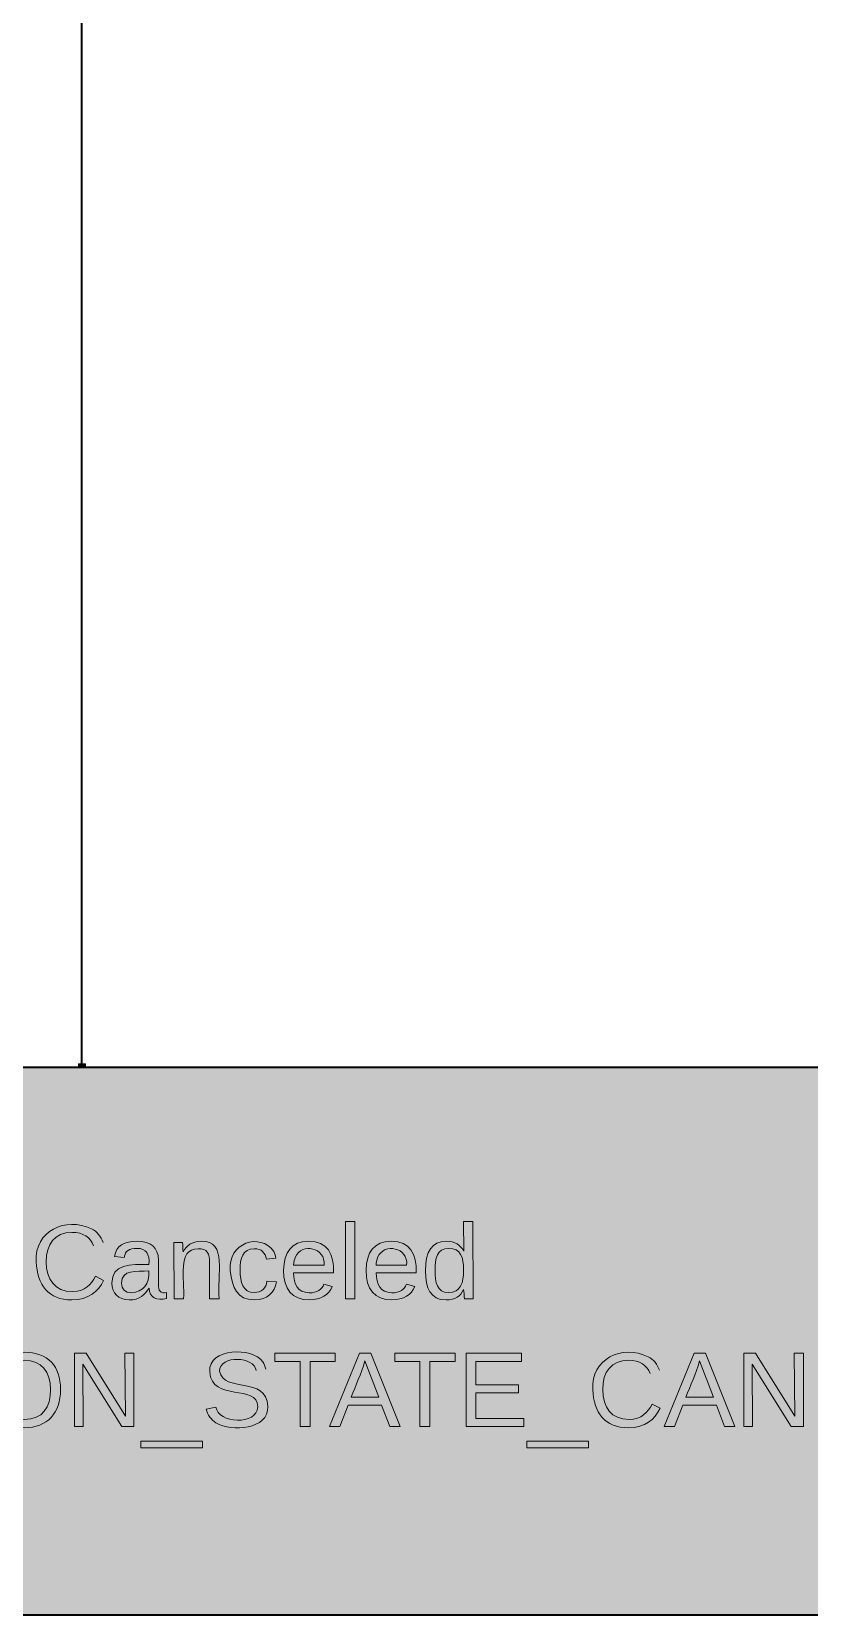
# Model space of a CAD drawing. Extents: x 3 to 1760, y 20 to 1040.
# Drawn here: x 465.3 to 578.9, y 100 to 331.2 of the extents above; entities that cross this region are included whole.
import ezdxf

# ---------------------------------------------------------------- set-up
doc = ezdxf.new("R2010")
doc.units = 0
doc.header["$MEASUREMENT"] = 0
doc.layers.add('Layer 1', color=7, linetype='Continuous', lineweight=0)

# ---------------------------------------------------------------- blocks, each defined once
blk = doc.blocks.new('Block_38')
at = {"layer": 'Layer 1'}
for points, knots in [([(474.38, 153.96), (473.95, 155.17), (472.87, 155.9), (471.22, 155.9), (468.68, 155.9), (467.47, 154.17), (467.47, 151.62), (467.47, 149.03), (468.72, 147.26), (471.31, 147.26), (473.17, 147.26), (473.99, 148.3), (474.68, 149.51), (474.68, 149.51), (475.85, 148.9), (475.85, 148.9), (475.07, 147.26), (473.64, 146.05), (471.22, 146.05), (467.77, 146.05), (466.17, 148.21), (466, 151.62), (465.74, 156.12), (470.27, 158.23), (474.08, 156.42), (474.9, 156.03), (475.42, 155.3), (475.76, 154.43)], [0, 0, 0, 0, 1, 1, 1, 2, 2, 2, 3, 3, 3, 4, 4, 4, 5, 5, 5, 6, 6, 6, 7, 7, 7, 8, 8, 8, 9, 9, 9, 9]), ([(511.15, 146.22), (511.15, 146.22), (511.15, 157.5), (511.15, 157.5), (511.15, 157.5), (512.53, 157.5), (512.53, 157.5), (512.53, 157.5), (512.53, 146.22), (512.53, 146.22), (512.53, 146.22), (511.15, 146.22), (511.15, 146.22)], [0, 0, 0, 0, 1, 1, 1, 2, 2, 2, 3, 3, 3, 4, 4, 4, 4]), ([(525.84, 154.6), (527.18, 154.6), (527.92, 154.04), (528.43, 153.18), (528.43, 153.18), (528.39, 157.5), (528.39, 157.5), (528.39, 157.5), (529.77, 157.5), (529.77, 157.5), (529.77, 157.5), (529.82, 146.22), (529.82, 146.22), (529.82, 146.22), (528.52, 146.22), (528.52, 146.22), (528.43, 146.65), (528.52, 147.22), (528.39, 147.56), (527.96, 146.57), (527.18, 146.05), (525.84, 146.05), (523.55, 146.05), (522.86, 147.73), (522.82, 150.28), (522.82, 153.14), (523.81, 154.6), (525.84, 154.6)], [0, 0, 0, 0, 1, 1, 1, 2, 2, 2, 3, 3, 3, 4, 4, 4, 5, 5, 5, 6, 6, 6, 7, 7, 7, 8, 8, 8, 9, 9, 9, 9]), ([(497.84, 153.52), (496.11, 153.52), (495.77, 152.1), (495.77, 150.37), (495.77, 148.64), (496.16, 147.13), (497.84, 147.13), (498.88, 147.13), (499.61, 147.73), (499.7, 148.77), (499.7, 148.77), (501.08, 148.69), (501.08, 148.69), (500.82, 147.09), (499.74, 146.05), (497.88, 146.05), (495.34, 146.05), (494.6, 147.82), (494.34, 150.33), (493.91, 154.35), (498.71, 155.99), (500.69, 153.09), (500.87, 152.79), (500.91, 152.49), (501, 152.14), (501, 152.14), (499.61, 152.01), (499.61, 152.01), (499.44, 152.92), (498.92, 153.52), (497.84, 153.52)], [0, 0, 0, 0, 1, 1, 1, 2, 2, 2, 3, 3, 3, 4, 4, 4, 5, 5, 5, 6, 6, 6, 7, 7, 7, 8, 8, 8, 9, 9, 9, 10, 10, 10, 10]), ([(482.5, 147.78), (481.85, 146.87), (481.16, 146.01), (479.56, 146.05), (478.01, 146.09), (477.06, 146.96), (477.06, 148.51), (477.01, 151.28), (479.78, 151.23), (482.46, 151.23), (482.59, 152.75), (482.07, 153.57), (480.69, 153.57), (479.65, 153.52), (478.92, 153.27), (478.87, 152.23), (478.87, 152.23), (477.45, 152.36), (477.45, 152.36), (477.66, 153.96), (478.87, 154.6), (480.73, 154.6), (482.68, 154.6), (483.84, 153.74), (483.84, 151.84), (483.84, 151.84), (483.84, 148.3), (483.84, 148.3), (483.8, 147.43), (484.14, 146.91), (485.05, 147.13), (485.05, 147.13), (485.05, 146.27), (485.05, 146.27), (483.71, 145.88), (482.42, 146.35), (482.5, 147.78)], [0, 0, 0, 0, 1, 1, 1, 2, 2, 2, 3, 3, 3, 4, 4, 4, 5, 5, 5, 6, 6, 6, 7, 7, 7, 8, 8, 8, 9, 9, 9, 10, 10, 10, 11, 11, 11, 12, 12, 12, 12]), ([(490.11, 154.6), (493.95, 154.78), (492.4, 149.59), (492.7, 146.22), (492.7, 146.22), (491.32, 146.22), (491.32, 146.22), (491.32, 146.22), (491.32, 151.45), (491.32, 151.45), (491.32, 152.79), (490.97, 153.57), (489.63, 153.52), (486.52, 153.44), (487.73, 149.12), (487.51, 146.22), (487.51, 146.22), (486.13, 146.22), (486.13, 146.22), (486.13, 146.22), (486.09, 154.43), (486.09, 154.43), (486.09, 154.43), (487.38, 154.43), (487.38, 154.43), (487.43, 154), (487.34, 153.4), (487.47, 153.05), (487.95, 154), (488.72, 154.56), (490.11, 154.6)], [0, 0, 0, 0, 1, 1, 1, 2, 2, 2, 3, 3, 3, 4, 4, 4, 5, 5, 5, 6, 6, 6, 7, 7, 7, 8, 8, 8, 9, 9, 9, 10, 10, 10, 10]), ([(505.79, 154.6), (508.51, 154.6), (509.51, 152.79), (509.42, 150.02), (509.42, 150.02), (503.59, 150.02), (503.59, 150.02), (503.59, 148.3), (504.19, 147.13), (505.88, 147.09), (507, 147.04), (507.74, 147.6), (508, 148.34), (508, 148.34), (509.21, 147.99), (509.21, 147.99), (508.73, 146.78), (507.61, 146.05), (505.88, 146.05), (503.37, 146.05), (502.08, 147.65), (502.12, 150.37), (502.16, 153.01), (503.24, 154.6), (505.79, 154.6)], [0, 0, 0, 0, 1, 1, 1, 2, 2, 2, 3, 3, 3, 4, 4, 4, 5, 5, 5, 6, 6, 6, 7, 7, 7, 8, 8, 8, 8]), ([(508.04, 151.1), (508.3, 153.7), (504.76, 154.43), (503.85, 152.31), (503.72, 152.01), (503.59, 151.58), (503.59, 151.1), (503.59, 151.1), (508.04, 151.1), (508.04, 151.1)], [0, 0, 0, 0, 1, 1, 1, 2, 2, 2, 3, 3, 3, 3]), ([(517.85, 154.6), (520.57, 154.6), (521.56, 152.79), (521.48, 150.02), (521.48, 150.02), (515.64, 150.02), (515.64, 150.02), (515.64, 148.3), (516.25, 147.13), (517.93, 147.09), (519.06, 147.04), (519.79, 147.6), (520.05, 148.34), (520.05, 148.34), (521.26, 147.99), (521.26, 147.99), (520.79, 146.78), (519.66, 146.05), (517.93, 146.05), (515.43, 146.05), (514.13, 147.65), (514.18, 150.37), (514.22, 153.01), (515.3, 154.6), (517.85, 154.6)], [0, 0, 0, 0, 1, 1, 1, 2, 2, 2, 3, 3, 3, 4, 4, 4, 5, 5, 5, 6, 6, 6, 7, 7, 7, 8, 8, 8, 8]), ([(520.09, 151.1), (520.35, 153.7), (516.81, 154.43), (515.9, 152.31), (515.77, 152.01), (515.64, 151.58), (515.64, 151.1), (515.64, 151.1), (520.09, 151.1), (520.09, 151.1)], [0, 0, 0, 0, 1, 1, 1, 2, 2, 2, 3, 3, 3, 3]), ([(526.23, 153.57), (524.5, 153.57), (524.24, 152.1), (524.24, 150.33), (524.24, 148.6), (524.5, 147.13), (526.19, 147.13), (528, 147.13), (528.39, 148.51), (528.39, 150.41), (528.39, 152.23), (528, 153.61), (526.23, 153.57)], [0, 0, 0, 0, 1, 1, 1, 2, 2, 2, 3, 3, 3, 4, 4, 4, 4]), ([(478.48, 148.51), (478.48, 147.65), (479, 147.09), (479.87, 147.09), (481.64, 147.22), (482.59, 148.34), (482.46, 150.28), (480.6, 150.2), (478.48, 150.5), (478.48, 148.51)], [0, 0, 0, 0, 1, 1, 1, 2, 2, 2, 3, 3, 3, 3])]:
    blk.add_open_spline(points, degree=3, knots=knots, dxfattribs=at)
blk = doc.blocks.new('Block_37')
at = {"layer": 'Layer 1'}
blk.add_blockref('Block_38', (0, 0), dxfattribs=at)
blk = doc.blocks.new('Block_40')
at = {"layer": 'Layer 1'}
for points, knots in [([(498.12, 135.72), (497.91, 137.8), (492.81, 138.06), (492.76, 135.64), (493.37, 132.4), (499.59, 135.03), (499.81, 130.49), (499.94, 127.12), (494.58, 126.73), (492.25, 128.12), (491.51, 128.55), (491.04, 129.24), (490.82, 130.1), (490.82, 130.1), (492.25, 130.41), (492.25, 130.41), (492.46, 127.99), (498.34, 127.69), (498.34, 130.45), (498.34, 133.82), (491.64, 131.06), (491.34, 135.55), (491.12, 139.09), (497.6, 139.18), (499.07, 137.02), (499.29, 136.72), (499.42, 136.33), (499.55, 135.94)], [0, 0, 0, 0, 1, 1, 1, 2, 2, 2, 3, 3, 3, 4, 4, 4, 5, 5, 5, 6, 6, 6, 7, 7, 7, 8, 8, 8, 9, 9, 9, 9]), ([(555.63, 135.29), (555.2, 136.5), (554.12, 137.23), (552.48, 137.23), (549.93, 137.23), (548.72, 135.51), (548.72, 132.96), (548.72, 130.36), (549.97, 128.59), (552.57, 128.59), (554.43, 128.59), (555.25, 129.63), (555.94, 130.84), (555.94, 130.84), (557.1, 130.23), (557.1, 130.23), (556.33, 128.59), (554.9, 127.38), (552.48, 127.38), (549.02, 127.38), (547.43, 129.54), (547.25, 132.96), (546.99, 137.45), (551.53, 139.57), (555.33, 137.75), (556.15, 137.36), (556.67, 136.63), (557.02, 135.77)], [0, 0, 0, 0, 1, 1, 1, 2, 2, 2, 3, 3, 3, 4, 4, 4, 5, 5, 5, 6, 6, 6, 7, 7, 7, 8, 8, 8, 9, 9, 9, 9]), ([(464.25, 138.4), (467.75, 138.4), (469.56, 136.41), (469.56, 132.96), (469.56, 129.54), (467.66, 127.38), (464.25, 127.38), (460.75, 127.38), (458.93, 129.5), (458.93, 132.96), (458.93, 136.41), (460.75, 138.4), (464.25, 138.4)], [0, 0, 0, 0, 1, 1, 1, 2, 2, 2, 3, 3, 3, 4, 4, 4, 4]), ([(464.25, 128.59), (466.97, 128.59), (468.09, 130.36), (468.09, 132.96), (468.09, 135.55), (466.84, 137.23), (464.25, 137.23), (461.61, 137.23), (460.4, 135.55), (460.4, 132.96), (460.4, 130.36), (461.61, 128.64), (464.25, 128.59)], [0, 0, 0, 0, 1, 1, 1, 2, 2, 2, 3, 3, 3, 4, 4, 4, 4]), ([(478.51, 127.56), (478.51, 127.56), (472.8, 136.67), (472.8, 136.67), (472.8, 136.67), (472.84, 127.56), (472.84, 127.56), (472.84, 127.56), (471.59, 127.56), (471.59, 127.56), (471.59, 127.56), (471.59, 138.27), (471.59, 138.27), (471.59, 138.27), (473.28, 138.27), (473.28, 138.27), (473.28, 138.27), (479.02, 129.07), (479.02, 129.07), (479.02, 129.07), (478.94, 138.27), (478.94, 138.27), (478.94, 138.27), (480.28, 138.27), (480.28, 138.27), (480.28, 138.27), (480.28, 127.56), (480.28, 127.56), (480.28, 127.56), (478.51, 127.56), (478.51, 127.56)], [0, 0, 0, 0, 1, 1, 1, 2, 2, 2, 3, 3, 3, 4, 4, 4, 5, 5, 5, 6, 6, 6, 7, 7, 7, 8, 8, 8, 9, 9, 9, 10, 10, 10, 10]), ([(505.99, 137.06), (505.99, 137.06), (505.99, 127.56), (505.99, 127.56), (505.99, 127.56), (504.52, 127.56), (504.52, 127.56), (504.52, 127.56), (504.52, 137.06), (504.52, 137.06), (504.52, 137.06), (500.84, 137.06), (500.84, 137.06), (500.84, 137.06), (500.84, 138.27), (500.84, 138.27), (500.84, 138.27), (509.66, 138.27), (509.66, 138.27), (509.66, 138.27), (509.66, 137.06), (509.66, 137.06), (509.66, 137.06), (505.99, 137.06), (505.99, 137.06)], [0, 0, 0, 0, 1, 1, 1, 2, 2, 2, 3, 3, 3, 4, 4, 4, 5, 5, 5, 6, 6, 6, 7, 7, 7, 8, 8, 8, 8]), ([(517.65, 127.56), (517.65, 127.56), (516.44, 130.67), (516.44, 130.67), (516.44, 130.67), (511.56, 130.67), (511.56, 130.67), (511.56, 130.67), (510.35, 127.56), (510.35, 127.56), (510.35, 127.56), (508.84, 127.56), (508.84, 127.56), (508.84, 127.56), (513.2, 138.27), (513.2, 138.27), (513.2, 138.27), (514.84, 138.27), (514.84, 138.27), (514.84, 138.27), (519.12, 127.56), (519.12, 127.56), (519.12, 127.56), (517.65, 127.56), (517.65, 127.56)], [0, 0, 0, 0, 1, 1, 1, 2, 2, 2, 3, 3, 3, 4, 4, 4, 5, 5, 5, 6, 6, 6, 7, 7, 7, 8, 8, 8, 8]), ([(516.01, 131.83), (516.01, 131.83), (513.98, 137.15), (513.98, 137.15), (513.46, 135.2), (512.64, 133.6), (511.99, 131.83), (511.99, 131.83), (516.01, 131.83), (516.01, 131.83)], [0, 0, 0, 0, 1, 1, 1, 2, 2, 2, 3, 3, 3, 3]), ([(523.49, 137.06), (523.49, 137.06), (523.49, 127.56), (523.49, 127.56), (523.49, 127.56), (522.02, 127.56), (522.02, 127.56), (522.02, 127.56), (522.02, 137.06), (522.02, 137.06), (522.02, 137.06), (518.34, 137.06), (518.34, 137.06), (518.34, 137.06), (518.34, 138.27), (518.34, 138.27), (518.34, 138.27), (527.16, 138.27), (527.16, 138.27), (527.16, 138.27), (527.16, 137.06), (527.16, 137.06), (527.16, 137.06), (523.49, 137.06), (523.49, 137.06)], [0, 0, 0, 0, 1, 1, 1, 2, 2, 2, 3, 3, 3, 4, 4, 4, 5, 5, 5, 6, 6, 6, 7, 7, 7, 8, 8, 8, 8]), ([(528.76, 127.56), (528.76, 127.56), (528.76, 138.27), (528.76, 138.27), (528.76, 138.27), (536.84, 138.27), (536.84, 138.27), (536.84, 138.27), (536.84, 137.06), (536.84, 137.06), (536.84, 137.06), (530.18, 137.06), (530.18, 137.06), (530.18, 137.06), (530.18, 133.65), (530.18, 133.65), (530.18, 133.65), (536.41, 133.65), (536.41, 133.65), (536.41, 133.65), (536.41, 132.48), (536.41, 132.48), (536.41, 132.48), (530.18, 132.48), (530.18, 132.48), (530.18, 132.48), (530.18, 128.72), (530.18, 128.72), (530.18, 128.72), (537.18, 128.72), (537.18, 128.72), (537.18, 128.72), (537.18, 127.56), (537.18, 127.56), (537.18, 127.56), (528.76, 127.56), (528.76, 127.56)], [0, 0, 0, 0, 1, 1, 1, 2, 2, 2, 3, 3, 3, 4, 4, 4, 5, 5, 5, 6, 6, 6, 7, 7, 7, 8, 8, 8, 9, 9, 9, 10, 10, 10, 11, 11, 11, 12, 12, 12, 12]), ([(566.52, 127.56), (566.52, 127.56), (565.31, 130.67), (565.31, 130.67), (565.31, 130.67), (560.43, 130.67), (560.43, 130.67), (560.43, 130.67), (559.22, 127.56), (559.22, 127.56), (559.22, 127.56), (557.71, 127.56), (557.71, 127.56), (557.71, 127.56), (562.07, 138.27), (562.07, 138.27), (562.07, 138.27), (563.72, 138.27), (563.72, 138.27), (563.72, 138.27), (567.99, 127.56), (567.99, 127.56), (567.99, 127.56), (566.52, 127.56), (566.52, 127.56)], [0, 0, 0, 0, 1, 1, 1, 2, 2, 2, 3, 3, 3, 4, 4, 4, 5, 5, 5, 6, 6, 6, 7, 7, 7, 8, 8, 8, 8]), ([(564.88, 131.83), (564.88, 131.83), (562.85, 137.15), (562.85, 137.15), (562.33, 135.2), (561.51, 133.6), (560.86, 131.83), (560.86, 131.83), (564.88, 131.83), (564.88, 131.83)], [0, 0, 0, 0, 1, 1, 1, 2, 2, 2, 3, 3, 3, 3]), ([(576.25, 127.56), (576.25, 127.56), (570.54, 136.67), (570.54, 136.67), (570.54, 136.67), (570.59, 127.56), (570.59, 127.56), (570.59, 127.56), (569.33, 127.56), (569.33, 127.56), (569.33, 127.56), (569.33, 138.27), (569.33, 138.27), (569.33, 138.27), (571.02, 138.27), (571.02, 138.27), (571.02, 138.27), (576.76, 129.07), (576.76, 129.07), (576.76, 129.07), (576.68, 138.27), (576.68, 138.27), (576.68, 138.27), (578.02, 138.27), (578.02, 138.27), (578.02, 138.27), (578.02, 127.56), (578.02, 127.56), (578.02, 127.56), (576.25, 127.56), (576.25, 127.56)], [0, 0, 0, 0, 1, 1, 1, 2, 2, 2, 3, 3, 3, 4, 4, 4, 5, 5, 5, 6, 6, 6, 7, 7, 7, 8, 8, 8, 9, 9, 9, 10, 10, 10, 10]), ([(481.27, 124.44), (481.27, 124.44), (481.27, 125.44), (481.27, 125.44), (481.27, 125.44), (490.3, 125.44), (490.3, 125.44), (490.3, 125.44), (490.3, 124.44), (490.3, 124.44), (490.3, 124.44), (481.27, 124.44), (481.27, 124.44)], [0, 0, 0, 0, 1, 1, 1, 2, 2, 2, 3, 3, 3, 4, 4, 4, 4]), ([(537.62, 124.44), (537.62, 124.44), (537.62, 125.44), (537.62, 125.44), (537.62, 125.44), (546.65, 125.44), (546.65, 125.44), (546.65, 125.44), (546.65, 124.44), (546.65, 124.44), (546.65, 124.44), (537.62, 124.44), (537.62, 124.44)], [0, 0, 0, 0, 1, 1, 1, 2, 2, 2, 3, 3, 3, 4, 4, 4, 4])]:
    blk.add_open_spline(points, degree=3, knots=knots, dxfattribs=at)
blk = doc.blocks.new('Block_39')
at = {"layer": 'Layer 1'}
blk.add_blockref('Block_40', (0, 0), dxfattribs=at)
blk = doc.blocks.new('Block_0')
at = {"layer": 'Layer 1', "true_color": 0x666666, "transparency": 33554687}
h = blk.add_hatch(color=251, dxfattribs=at)
h.dxf.hatch_style = 2
edge = h.paths.add_edge_path()
edge.add_spline(control_points=[(494.51, 382.02), (494.51, 382.02), (494.65, 380.2), (494.65, 380.2), (494.65, 380.2), (495.07, 378.45), (495.07, 378.45), (495.07, 378.45), (495.77, 376.78), (495.77, 376.78), (495.77, 376.78), (496.71, 375.24), (496.71, 375.24), (496.71, 375.24), (497.88, 373.87), (497.88, 373.87), (497.88, 373.87), (499.25, 372.7), (499.25, 372.7), (499.25, 372.7), (500.79, 371.75), (500.79, 371.75), (500.79, 371.75), (502.46, 371.05), (502.46, 371.05), (502.46, 371.05), (504.21, 370.65), (504.21, 370.65), (504.21, 370.65), (506.03, 370.5), (506.03, 370.5), (506.03, 370.5), (1162.98, 370.5), (1162.98, 370.5), (1162.98, 370.5), (1164.92, 370.35), (1164.92, 370.35), (1164.92, 370.35), (1166.82, 369.89), (1166.82, 369.89), (1166.82, 369.89), (1168.65, 369.13), (1168.65, 369.13), (1168.65, 369.13), (1170.32, 368.1), (1170.32, 368.1), (1170.32, 368.1), (1171.82, 366.84), (1171.82, 366.84), (1171.82, 366.84), (1173.09, 365.34), (1173.09, 365.34), (1173.09, 365.34), (1174.11, 363.68), (1174.11, 363.68), (1174.11, 363.68), (1174.85, 361.86), (1174.85, 361.86), (1174.85, 361.86), (1175.31, 359.96), (1175.31, 359.96), (1175.31, 359.96), (1175.46, 358.02), (1175.46, 358.02), (1175.46, 358.02), (1175.46, 180.17), (1175.46, 180.17), (1175.46, 180.17), (1175.6, 178.35), (1175.6, 178.35), (1175.6, 178.35), (1176.02, 176.6), (1176.02, 176.6), (1176.02, 176.6), (1176.72, 174.93), (1176.72, 174.93), (1176.72, 174.93), (1177.65, 173.39), (1177.65, 173.39), (1177.65, 173.39), (1178.82, 172.01), (1178.82, 172.01), (1178.82, 172.01), (1180.19, 170.84), (1180.19, 170.84), (1180.19, 170.84), (1181.72, 169.9), (1181.72, 169.9), (1181.72, 169.9), (1183.39, 169.22), (1183.39, 169.22), (1183.39, 169.22), (1185.14, 168.8), (1185.14, 168.8), (1185.14, 168.8), (1186.96, 168.65), (1186.96, 168.65), (1186.96, 168.65), (1198.56, 168.65), (1198.56, 168.65), (1198.56, 168.65), (1198.56, 167.65), (1198.56, 167.65), (1198.56, 167.65), (1186.92, 167.65), (1186.92, 167.65), (1186.92, 167.65), (1184.99, 167.8), (1184.99, 167.8), (1184.99, 167.8), (1183.09, 168.26), (1183.09, 168.26), (1183.09, 168.26), (1181.27, 169.01), (1181.27, 169.01), (1181.27, 169.01), (1179.59, 170.05), (1179.59, 170.05), (1179.59, 170.05), (1178.09, 171.32), (1178.09, 171.32), (1178.09, 171.32), (1176.83, 172.82), (1176.83, 172.82), (1176.83, 172.82), (1175.8, 174.5), (1175.8, 174.5), (1175.8, 174.5), (1175.06, 176.3), (1175.06, 176.3), (1175.06, 176.3), (1174.6, 178.22), (1174.6, 178.22), (1174.6, 178.22), (1174.45, 180.15), (1174.45, 180.15), (1174.45, 180.15), (1174.45, 357.98), (1174.45, 357.98), (1174.45, 357.98), (1174.31, 359.8), (1174.31, 359.8), (1174.31, 359.8), (1173.91, 361.55), (1173.91, 361.55), (1173.91, 361.55), (1173.21, 363.22), (1173.21, 363.22), (1173.21, 363.22), (1172.26, 364.76), (1172.26, 364.76), (1172.26, 364.76), (1171.09, 366.13), (1171.09, 366.13), (1171.09, 366.13), (1169.72, 367.3), (1169.72, 367.3), (1169.72, 367.3), (1168.19, 368.25), (1168.19, 368.25), (1168.19, 368.25), (1166.53, 368.95), (1166.53, 368.95), (1166.53, 368.95), (1164.78, 369.35), (1164.78, 369.35), (1164.78, 369.35), (1162.96, 369.5), (1162.96, 369.5), (1162.96, 369.5), (505.99, 369.5), (505.99, 369.5), (505.99, 369.5), (504.05, 369.65), (504.05, 369.65), (504.05, 369.65), (502.15, 370.11), (502.15, 370.11), (502.15, 370.11), (500.33, 370.87), (500.33, 370.87), (500.33, 370.87), (498.66, 371.9), (498.66, 371.9), (498.66, 371.9), (497.16, 373.16), (497.16, 373.16), (497.16, 373.16), (495.9, 374.66), (495.9, 374.66), (495.9, 374.66), (494.86, 376.32), (494.86, 376.32), (494.86, 376.32), (494.11, 378.14), (494.11, 378.14), (494.11, 378.14), (493.66, 380.04), (493.66, 380.04), (493.66, 380.04), (493.51, 381.98), (493.51, 381.98), (493.51, 381.98), (493.51, 729.43), (493.51, 729.43), (493.51, 729.43), (494.51, 729.43), (494.51, 729.43), (494.51, 729.43), (494.51, 382.02), (494.51, 382.02)], knot_values=[0, 0, 0, 0, 1, 1, 1, 2, 2, 2, 3, 3, 3, 4, 4, 4, 5, 5, 5, 6, 6, 6, 7, 7, 7, 8, 8, 8, 9, 9, 9, 10, 10, 10, 11, 11, 11, 12, 12, 12, 13, 13, 13, 14, 14, 14, 15, 15, 15, 16, 16, 16, 17, 17, 17, 18, 18, 18, 19, 19, 19, 20, 20, 20, 21, 21, 21, 22, 22, 22, 23, 23, 23, 24, 24, 24, 25, 25, 25, 26, 26, 26, 27, 27, 27, 28, 28, 28, 29, 29, 29, 30, 30, 30, 31, 31, 31, 32, 32, 32, 33, 33, 33, 34, 34, 34, 35, 35, 35, 36, 36, 36, 37, 37, 37, 38, 38, 38, 39, 39, 39, 40, 40, 40, 41, 41, 41, 42, 42, 42, 43, 43, 43, 44, 44, 44, 45, 45, 45, 46, 46, 46, 47, 47, 47, 48, 48, 48, 49, 49, 49, 50, 50, 50, 51, 51, 51, 52, 52, 52, 53, 53, 53, 54, 54, 54, 55, 55, 55, 56, 56, 56, 57, 57, 57, 58, 58, 58, 59, 59, 59, 60, 60, 60, 61, 61, 61, 62, 62, 62, 63, 63, 63, 64, 64, 64, 65, 65, 65, 66, 66, 66, 67, 67, 67, 68, 68, 68, 69, 69, 69, 70, 70, 70, 70], degree=3, periodic=0)
h = blk.add_hatch(color=251, dxfattribs=at)
h.dxf.hatch_style = 2
edge = h.paths.add_edge_path()
edge.add_spline(control_points=[(473.18, 180), (473.18, 180), (472.18, 180), (472.18, 180), (472.18, 180), (472.18, 180.5), (472.18, 180.5), (472.18, 180.5), (473.18, 180.5), (473.18, 180.5), (473.18, 180.5), (473.18, 180), (473.18, 180)], knot_values=[0, 0, 0, 0, 1, 1, 1, 2, 2, 2, 3, 3, 3, 4, 4, 4, 4], degree=3, periodic=0)
at = {"layer": 'Layer 1', "true_color": 0x75b2ff, "transparency": 33554687}
h = blk.add_hatch(color=151, dxfattribs=at)
h.dxf.hatch_style = 2
edge = h.paths.add_edge_path()
edge.add_spline(control_points=[(374.01, 180), (365.17, 180), (358.01, 172.84), (358.01, 164), (358.01, 164), (358.01, 116), (358.01, 116), (358.01, 107.16), (365.17, 100), (374.01, 100), (374.01, 100), (622.01, 100), (622.01, 100), (630.85, 100), (638.01, 107.16), (638.01, 116), (638.01, 116), (638.01, 164), (638.01, 164), (638.01, 172.84), (630.85, 180), (622.01, 180), (622.01, 180), (374.01, 180), (374.01, 180)], knot_values=[0, 0, 0, 0, 1, 1, 1, 2, 2, 2, 3, 3, 3, 4, 4, 4, 5, 5, 5, 6, 6, 6, 7, 7, 7, 8, 8, 8, 8], degree=3, periodic=0)
at = {"layer": 'Layer 1', "color": 251, "lineweight": 0, "true_color": 0x666666}
for points, knots in [([(494.51, 382.02), (494.51, 382.02), (494.65, 380.2), (494.65, 380.2), (494.65, 380.2), (495.07, 378.45), (495.07, 378.45), (495.07, 378.45), (495.77, 376.78), (495.77, 376.78), (495.77, 376.78), (496.71, 375.24), (496.71, 375.24), (496.71, 375.24), (497.88, 373.87), (497.88, 373.87), (497.88, 373.87), (499.25, 372.7), (499.25, 372.7), (499.25, 372.7), (500.79, 371.75), (500.79, 371.75), (500.79, 371.75), (502.46, 371.05), (502.46, 371.05), (502.46, 371.05), (504.21, 370.65), (504.21, 370.65), (504.21, 370.65), (506.03, 370.5), (506.03, 370.5), (506.03, 370.5), (1162.98, 370.5), (1162.98, 370.5), (1162.98, 370.5), (1164.92, 370.35), (1164.92, 370.35), (1164.92, 370.35), (1166.82, 369.89), (1166.82, 369.89), (1166.82, 369.89), (1168.65, 369.13), (1168.65, 369.13), (1168.65, 369.13), (1170.32, 368.1), (1170.32, 368.1), (1170.32, 368.1), (1171.82, 366.84), (1171.82, 366.84), (1171.82, 366.84), (1173.09, 365.34), (1173.09, 365.34), (1173.09, 365.34), (1174.11, 363.68), (1174.11, 363.68), (1174.11, 363.68), (1174.85, 361.86), (1174.85, 361.86), (1174.85, 361.86), (1175.31, 359.96), (1175.31, 359.96), (1175.31, 359.96), (1175.46, 358.02), (1175.46, 358.02), (1175.46, 358.02), (1175.46, 180.17), (1175.46, 180.17), (1175.46, 180.17), (1175.6, 178.35), (1175.6, 178.35), (1175.6, 178.35), (1176.02, 176.6), (1176.02, 176.6), (1176.02, 176.6), (1176.72, 174.93), (1176.72, 174.93), (1176.72, 174.93), (1177.65, 173.39), (1177.65, 173.39), (1177.65, 173.39), (1178.82, 172.01), (1178.82, 172.01), (1178.82, 172.01), (1180.19, 170.84), (1180.19, 170.84), (1180.19, 170.84), (1181.72, 169.9), (1181.72, 169.9), (1181.72, 169.9), (1183.39, 169.22), (1183.39, 169.22), (1183.39, 169.22), (1185.14, 168.8), (1185.14, 168.8), (1185.14, 168.8), (1186.96, 168.65), (1186.96, 168.65), (1186.96, 168.65), (1198.56, 168.65), (1198.56, 168.65), (1198.56, 168.65), (1198.56, 167.65), (1198.56, 167.65), (1198.56, 167.65), (1186.92, 167.65), (1186.92, 167.65), (1186.92, 167.65), (1184.99, 167.8), (1184.99, 167.8), (1184.99, 167.8), (1183.09, 168.26), (1183.09, 168.26), (1183.09, 168.26), (1181.27, 169.01), (1181.27, 169.01), (1181.27, 169.01), (1179.59, 170.05), (1179.59, 170.05), (1179.59, 170.05), (1178.09, 171.32), (1178.09, 171.32), (1178.09, 171.32), (1176.83, 172.82), (1176.83, 172.82), (1176.83, 172.82), (1175.8, 174.5), (1175.8, 174.5), (1175.8, 174.5), (1175.06, 176.3), (1175.06, 176.3), (1175.06, 176.3), (1174.6, 178.22), (1174.6, 178.22), (1174.6, 178.22), (1174.45, 180.15), (1174.45, 180.15), (1174.45, 180.15), (1174.45, 357.98), (1174.45, 357.98), (1174.45, 357.98), (1174.31, 359.8), (1174.31, 359.8), (1174.31, 359.8), (1173.91, 361.55), (1173.91, 361.55), (1173.91, 361.55), (1173.21, 363.22), (1173.21, 363.22), (1173.21, 363.22), (1172.26, 364.76), (1172.26, 364.76), (1172.26, 364.76), (1171.09, 366.13), (1171.09, 366.13), (1171.09, 366.13), (1169.72, 367.3), (1169.72, 367.3), (1169.72, 367.3), (1168.19, 368.25), (1168.19, 368.25), (1168.19, 368.25), (1166.53, 368.95), (1166.53, 368.95), (1166.53, 368.95), (1164.78, 369.35), (1164.78, 369.35), (1164.78, 369.35), (1162.96, 369.5), (1162.96, 369.5), (1162.96, 369.5), (505.99, 369.5), (505.99, 369.5), (505.99, 369.5), (504.05, 369.65), (504.05, 369.65), (504.05, 369.65), (502.15, 370.11), (502.15, 370.11), (502.15, 370.11), (500.33, 370.87), (500.33, 370.87), (500.33, 370.87), (498.66, 371.9), (498.66, 371.9), (498.66, 371.9), (497.16, 373.16), (497.16, 373.16), (497.16, 373.16), (495.9, 374.66), (495.9, 374.66), (495.9, 374.66), (494.86, 376.32), (494.86, 376.32), (494.86, 376.32), (494.11, 378.14), (494.11, 378.14), (494.11, 378.14), (493.66, 380.04), (493.66, 380.04), (493.66, 380.04), (493.51, 381.98), (493.51, 381.98), (493.51, 381.98), (493.51, 729.43), (493.51, 729.43), (493.51, 729.43), (494.51, 729.43), (494.51, 729.43), (494.51, 729.43), (494.51, 382.02), (494.51, 382.02)], [0, 0, 0, 0, 1, 1, 1, 2, 2, 2, 3, 3, 3, 4, 4, 4, 5, 5, 5, 6, 6, 6, 7, 7, 7, 8, 8, 8, 9, 9, 9, 10, 10, 10, 11, 11, 11, 12, 12, 12, 13, 13, 13, 14, 14, 14, 15, 15, 15, 16, 16, 16, 17, 17, 17, 18, 18, 18, 19, 19, 19, 20, 20, 20, 21, 21, 21, 22, 22, 22, 23, 23, 23, 24, 24, 24, 25, 25, 25, 26, 26, 26, 27, 27, 27, 28, 28, 28, 29, 29, 29, 30, 30, 30, 31, 31, 31, 32, 32, 32, 33, 33, 33, 34, 34, 34, 35, 35, 35, 36, 36, 36, 37, 37, 37, 38, 38, 38, 39, 39, 39, 40, 40, 40, 41, 41, 41, 42, 42, 42, 43, 43, 43, 44, 44, 44, 45, 45, 45, 46, 46, 46, 47, 47, 47, 48, 48, 48, 49, 49, 49, 50, 50, 50, 51, 51, 51, 52, 52, 52, 53, 53, 53, 54, 54, 54, 55, 55, 55, 56, 56, 56, 57, 57, 57, 58, 58, 58, 59, 59, 59, 60, 60, 60, 61, 61, 61, 62, 62, 62, 63, 63, 63, 64, 64, 64, 65, 65, 65, 66, 66, 66, 67, 67, 67, 68, 68, 68, 69, 69, 69, 70, 70, 70, 70]), ([(473.18, 180), (473.18, 180), (472.18, 180), (472.18, 180), (472.18, 180), (472.18, 180.5), (472.18, 180.5), (472.18, 180.5), (473.18, 180.5), (473.18, 180.5), (473.18, 180.5), (473.18, 180), (473.18, 180)], [0, 0, 0, 0, 1, 1, 1, 2, 2, 2, 3, 3, 3, 4, 4, 4, 4])]:
    blk.add_open_spline(points, degree=3, knots=knots, dxfattribs=at)
at = {"layer": 'Layer 1', "color": 251, "lineweight": 35, "true_color": 0x666666}
blk.add_open_spline([(472.68, 180.5), (472.68, 180.5), (472.68, 713.55), (472.68, 713.55)], degree=3, dxfattribs=at)
at = {"layer": 'Layer 1', "color": 18, "lineweight": 35, "true_color": 0x000000}
blk.add_open_spline([(374.01, 180), (365.17, 180), (358.01, 172.84), (358.01, 164), (358.01, 164), (358.01, 116), (358.01, 116), (358.01, 107.16), (365.17, 100), (374.01, 100), (374.01, 100), (622.01, 100), (622.01, 100), (630.85, 100), (638.01, 107.16), (638.01, 116), (638.01, 116), (638.01, 164), (638.01, 164), (638.01, 172.84), (630.85, 180), (622.01, 180), (622.01, 180), (374.01, 180), (374.01, 180)], degree=3, knots=[0, 0, 0, 0, 1, 1, 1, 2, 2, 2, 3, 3, 3, 4, 4, 4, 5, 5, 5, 6, 6, 6, 7, 7, 7, 8, 8, 8, 8], dxfattribs=at)
at = {"layer": 'Layer 1'}
for name in ['Block_37', 'Block_39']:
    blk.add_blockref(name, (0, 0), dxfattribs=at)

msp = doc.modelspace()

# ---------------------------------------------------------------- block references
at = {"layer": 'Layer 1'}
msp.add_blockref('Block_0', (0, 0), dxfattribs=at)

doc.saveas('drawing.dxf')
